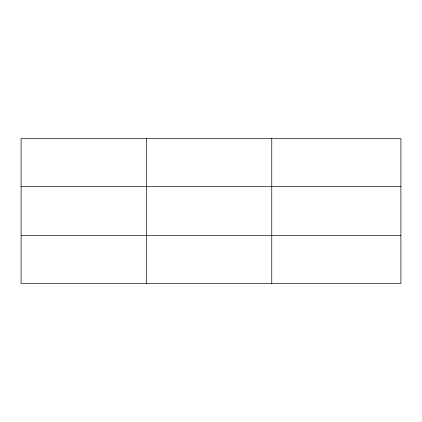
<?xml version="1.0" encoding="UTF-8"?>
<svg xmlns="http://www.w3.org/2000/svg" width="422" height="422" viewBox="0 0 422 422"><rect width="100%" height="100%" fill="white"/><g stroke="black" fill="none" stroke-linecap="round" stroke-linejoin="round"><path stroke-width="0.63" d="M146.434 138.522L146.434 283.478M271.768 138.522L271.768 283.478M400.9 235.645L400.9 283.478L21.1 283.478L21.1 138.522L400.9 138.522L400.9 235.645L21.1 235.645M21.1 186.355L400.9 186.355"/></g></svg>
